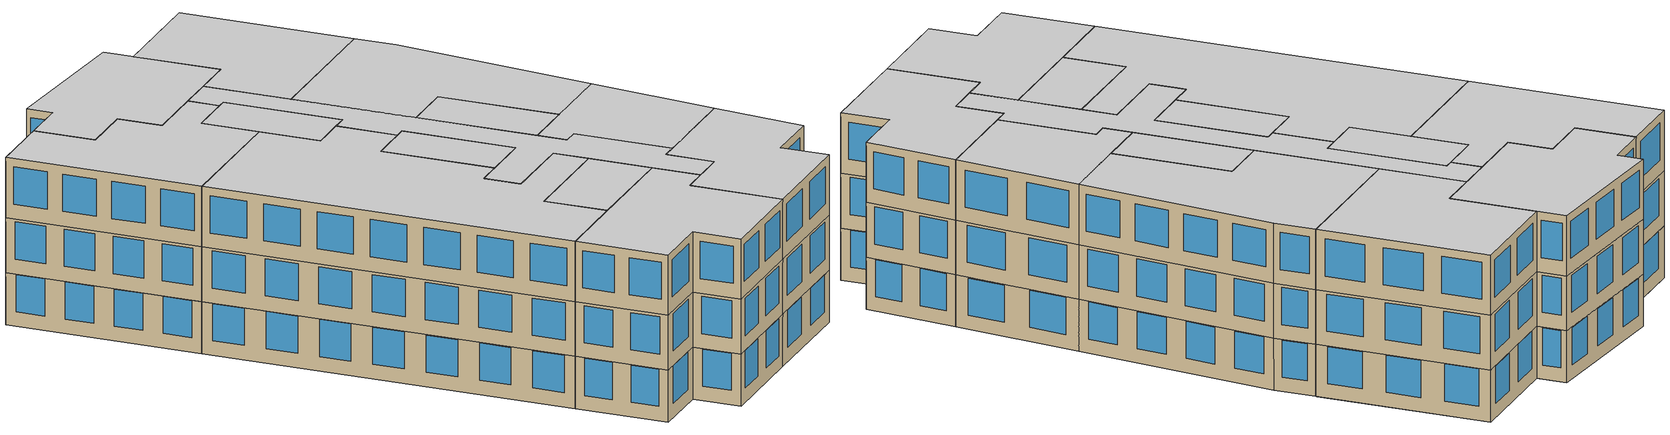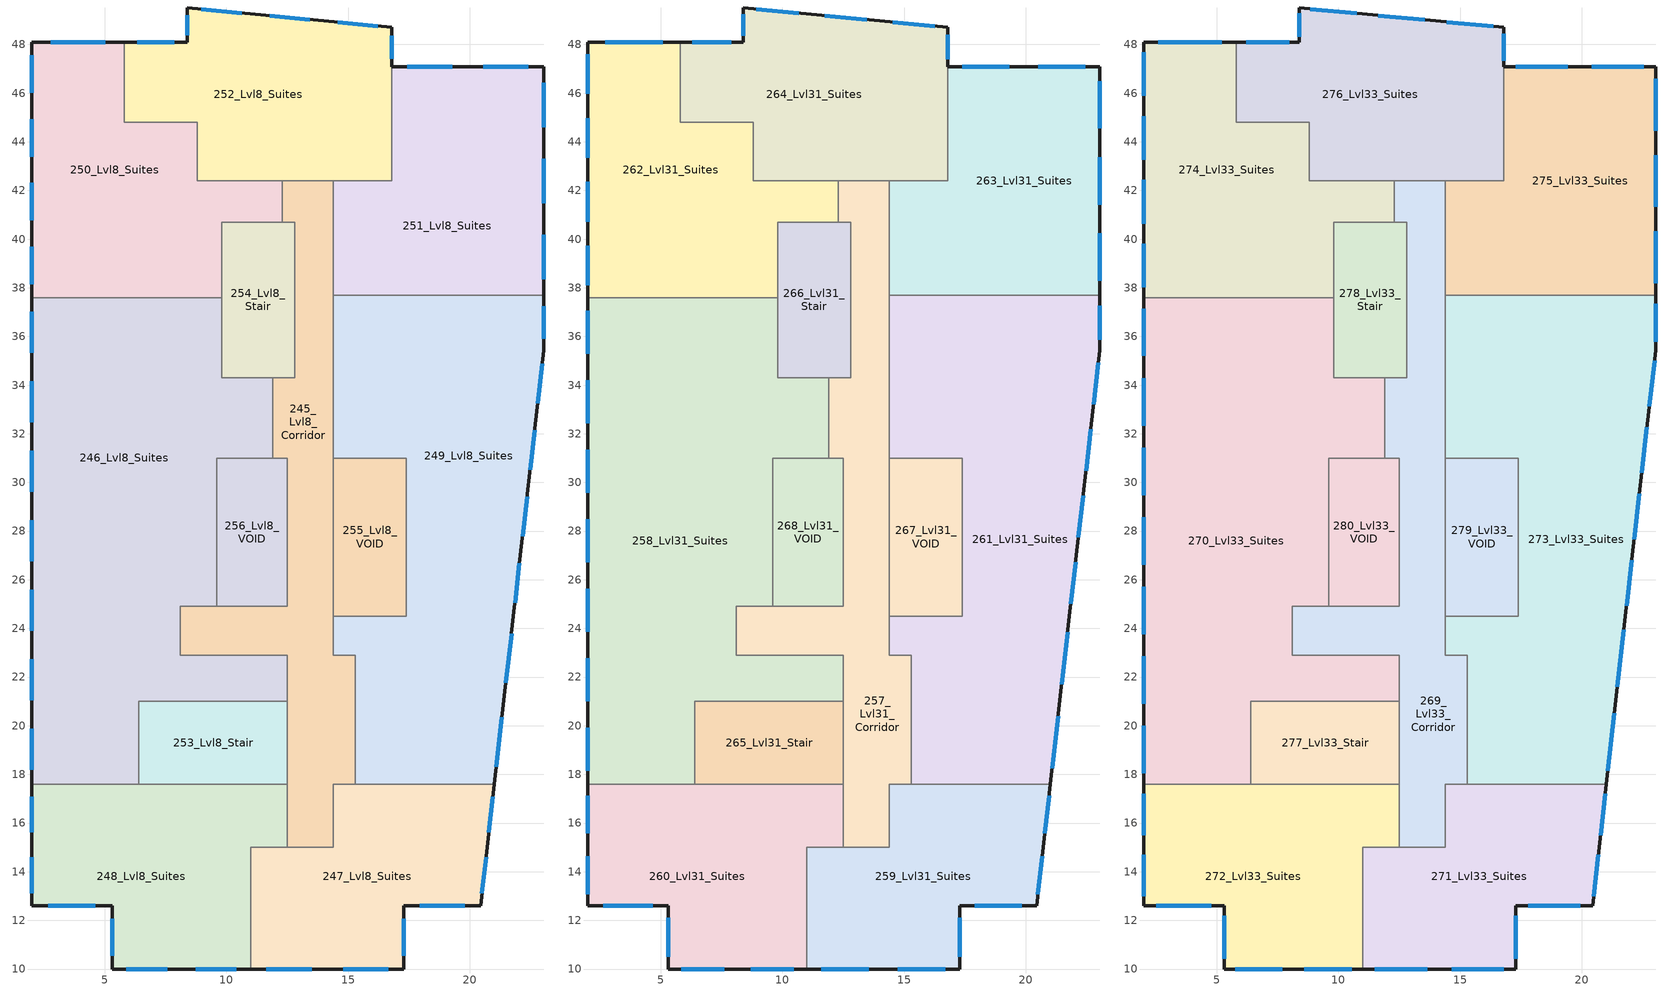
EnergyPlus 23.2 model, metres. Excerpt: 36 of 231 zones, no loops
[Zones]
245_Lvl8_Corridor
 floor adiabatic (Interior Floor): 14.4,17.6 14.4,15 12.5,15 12.5,17.6 z22.45; 14.4,42.4 14.4,22.9 15.3,22.9 15.3,17.6 12.5,17.6 12.5,22.9 8.1,22.9 8.1,24.9 12.5,24.9 12.5,31 11.9,31 11.9,34.3 12.8,34.3 12.8,40.7 12.3,40.7 12.3,42.4 z22.45
 wall to 247_Lvl8_Suites (Interior Wall): 12.5,15 14.4,15 14.4,17.6 15.3,17.6 z22.45:25.25
 wall to 250_Lvl8_Suites (Interior Wall): 12.3,42.4 12.3,40.7 z22.45:25.25
 wall to 254_Lvl8_Stair (Interior Wall): 12.3,40.7 12.8,40.7 12.8,34.3 11.9,34.3 z22.45:25.25
 wall to 246_Lvl8_Suites (Interior Wall): 11.9,34.3 11.9,31 / 9.6,24.9 8.1,24.9 8.1,24.4 8.1,22.9 12.5,22.9 12.5,21 z22.45:25.25
 wall to 256_Lvl8_VOID (Interior Wall): 11.9,31 12.5,31 12.5,24.9 9.6,24.9 z22.45:25.25
 wall to 253_Lvl8_Stair (Interior Wall): 12.5,21 12.5,17.6 z22.45:25.25
 wall to 248_Lvl8_Suites (Interior Wall): 12.5,17.6 12.5,15 z22.45:25.25
 wall to 249_Lvl8_Suites (Interior Wall): 15.3,17.6 15.3,22.9 14.4,22.9 14.4,24.5 / 14.4,31 14.4,37.7 z22.45:25.25
 wall to 255_Lvl8_VOID (Interior Wall): 14.4,24.5 14.4,31 z22.45:25.25
 wall to 251_Lvl8_Suites (Interior Wall): 14.4,37.7 14.4,42.4 z22.45:25.25
 wall to 252_Lvl8_Suites (Interior Wall): 14.4,42.4 12.3,42.4 z22.45:25.25
 ceiling adiabatic (Interior Ceiling): 12.3,42.4 12.3,40.7 12.8,40.7 12.8,34.3 11.9,34.3 11.9,31 12.5,31 12.5,24.9 8.1,24.9 8.1,22.9 12.5,22.9 12.5,15 14.4,15 14.4,17.6 15.3,17.6 15.3,22.9 14.4,22.9 14.4,42.4 z25.25
246_Lvl8_Suites
 floor adiabatic (Interior Floor): 12.5,22.9 12.5,21 6.4,21 6.4,17.6 2,17.6 2,24.4 8.1,24.4 8.1,22.9 z22.45; 9.8,37.6 9.8,34.3 11.9,34.3 11.9,31 9.6,31 9.6,24.9 8.1,24.9 8.1,24.4 2,24.4 2,37.6 z22.45
 wall outside (Typ Wall 1): 2,37.6 2,17.6 z22.45:25.25
 wall to 256_Lvl8_VOID (Interior Wall): 9.6,24.9 9.6,31 11.9,31 z22.45:25.25
 wall to 254_Lvl8_Stair (Interior Wall): 11.9,34.3 9.8,34.3 9.8,37.6 z22.45:25.25
 wall to 250_Lvl8_Suites (Interior Wall): 9.8,37.6 2,37.6 z22.45:25.25
 wall to 248_Lvl8_Suites (Interior Wall): 2,17.6 6.4,17.6 z22.45:25.25
 wall to 253_Lvl8_Stair (Interior Wall): 6.4,17.6 6.4,21 12.5,21 z22.45:25.25
 window (Typical Glass): 2,31.3 2,29.62 / 2,22.73 2,21.05 / 2,34.15 2,32.47 / 2,19.87 2,18.19 / 2,25.58 2,23.9 / 2,37.01 2,35.33 / 2,28.44 2,26.76 z23.22:25.22
 ceiling adiabatic (Interior Ceiling): 2,37.6 2,17.6 6.4,17.6 6.4,21 12.5,21 12.5,22.9 8.1,22.9 8.1,24.9 9.6,24.9 9.6,31 11.9,31 11.9,34.3 9.8,34.3 9.8,37.6 z25.25
247_Lvl8_Suites
 floor adiabatic (Interior Floor): 21.02,17.6 20.45,12.6 17.3,12.6 17.3,10 11,10 11,15 14.4,15 14.4,17.6 z22.45
 wall outside (Typ Wall 1): 11,10 17.3,10 17.3,12.6 20.45,12.6 21.02,17.6 z22.45:25.25
 wall to 249_Lvl8_Suites (Interior Wall): 21.02,17.6 15.3,17.6 z22.45:25.25
 wall to 248_Lvl8_Suites (Interior Wall): 12.5,15 11,15 11,10 z22.45:25.25
 window (Typical Glass): 20.79,15.62 20.96,17.09 / 20.51,13.12 20.67,14.59 / 17.95,12.6 19.8,12.6 / 11.65,10 13.5,10 / 14.8,10 16.65,10 / 17.3,10.54 17.3,12.06 z23.22:25.22
 ceiling adiabatic (Interior Ceiling): 11,15 11,10 17.3,10 17.3,12.6 20.45,12.6 21.02,17.6 14.4,17.6 14.4,15 z25.25
248_Lvl8_Suites
 floor adiabatic (Interior Floor): 12.5,17.6 12.5,15 11,15 11,10 5.3,10 5.3,12.6 2,12.6 2,17.6 z22.45
 wall outside (Typ Wall 1): 2,17.6 2,12.6 5.3,12.6 5.3,10 11,10 z22.45:25.25
 wall to 253_Lvl8_Stair (Interior Wall): 12.5,17.6 6.4,17.6 z22.45:25.25
 window (Typical Glass): 2,14.59 2,13.12 / 2,17.09 2,15.62 / 2.68,12.6 4.62,12.6 / 5.3,12.06 5.3,10.54 / 5.89,10 7.56,10 / 8.74,10 10.41,10 z23.22:25.22
 ceiling adiabatic (Interior Ceiling): 2,17.6 2,12.6 5.3,12.6 5.3,10 11,10 11,15 12.5,15 12.5,17.6 z25.25
249_Lvl8_Suites
 floor adiabatic (Interior Floor): 23.04,37.7 23.04,35.43 21.8,24.5 17.4,24.5 17.4,31 14.4,31 14.4,34.3 15.1,34.3 15.1,37.7 z22.45; 21.8,24.5 21.02,17.6 15.3,17.6 15.3,22.9 14.4,22.9 14.4,24.5 z22.45; 15.1,37.7 15.1,34.3 14.4,34.3 14.4,37.7 z22.45
 wall outside (Typ Wall 1): 21.02,17.6 21.8,24.5 23.04,35.43 23.04,37.7 z22.45:25.25
 wall to 251_Lvl8_Suites (Interior Wall): 23.04,37.7 14.4,37.7 z22.45:25.25
 wall to 255_Lvl8_VOID (Interior Wall): 14.4,31 17.4,31 17.4,24.5 14.4,24.5 z22.45:25.25
 window (Typical Glass): 21.1,18.31 21.33,20.34 / 21.49,21.76 21.72,23.79 / 22.17,27.8 22.36,29.4 / 22.49,30.53 22.67,32.14 / 22.8,33.26 22.98,34.87 / 21.86,25.06 22.05,26.67 / 23.04,35.9 23.04,37.23 z23.22:25.22
 ceiling adiabatic (Interior Ceiling): 14.4,37.7 14.4,31 17.4,31 17.4,24.5 14.4,24.5 14.4,22.9 15.3,22.9 15.3,17.6 21.02,17.6 23.04,35.43 23.04,37.7 z25.25
250_Lvl8_Suites
 floor adiabatic (Interior Floor): 5.8,48.1 5.8,44.8 5,44.8 5,48.1 z22.45; 8.8,44.8 8.8,42.4 10.7,42.4 10.7,40.7 9.8,40.7 9.8,37.6 2,37.6 2,48.1 5,48.1 5,44.8 z22.45; 12.3,42.4 12.3,40.7 10.7,40.7 10.7,42.4 z22.45
 wall outside (Typ Wall 1): 5.8,48.1 2,48.1 2,37.6 z22.45:25.25
 wall to 252_Lvl8_Suites (Interior Wall): 12.3,42.4 10.7,42.4 8.8,42.4 8.8,44.8 5.8,44.8 5.8,48.1 z22.45:25.25
 wall to 254_Lvl8_Stair (Interior Wall): 9.8,37.6 9.8,40.7 12.3,40.7 z22.45:25.25
 window (Typical Glass): 5.02,48.1 2.78,48.1 / 2,44.93 2,43.39 / 2,42.31 2,40.77 / 2,47.56 2,46.02 / 2,39.68 2,38.14 z23.22:25.22
 ceiling adiabatic (Interior Ceiling): 2,48.1 2,37.6 9.8,37.6 9.8,40.7 12.3,40.7 12.3,42.4 8.8,42.4 8.8,44.8 5.8,44.8 5.8,48.1 z25.25
251_Lvl8_Suites
 floor adiabatic (Interior Floor): 19.7,47.08 19.7,41.5 14.4,41.5 14.4,42.4 16.8,42.4 16.8,47.08 z22.45; 23.04,37.74 23.04,37.7 15.1,37.7 15.1,37.74 z22.45; 23.04,47.08 23.04,37.74 15.1,37.74 15.1,41.5 19.7,41.5 19.7,47.08 z22.45; 15.1,41.5 15.1,37.7 14.4,37.7 14.4,41.5 z22.45
 wall outside (Typ Wall 1): 23.04,37.7 23.04,47.08 16.8,47.08 z22.45:25.25
 wall to 252_Lvl8_Suites (Interior Wall): 16.8,47.08 16.8,42.4 14.4,42.4 z22.45:25.25
 window (Typical Glass): 19.28,47.08 17.44,47.08 / 22.4,47.08 20.57,47.08 / 23.04,41.47 23.04,43.31 / 23.04,38.34 23.04,40.18 / 23.04,44.6 23.04,46.43 z23.22:25.22
 ceiling adiabatic (Interior Ceiling): 16.8,47.08 16.8,42.4 14.4,42.4 14.4,37.7 23.04,37.7 23.04,47.08 z25.25
252_Lvl8_Suites
 floor adiabatic (Interior Floor): 16.8,48.7 16.8,42.4 8.8,42.4 8.8,44.8 5.8,44.8 5.8,48.1 8.4,48.1 8.4,49.5 z22.45
 wall outside (Typ Wall 1): 16.8,47.08 16.8,48.7 8.4,49.5 8.4,48.1 5.8,48.1 z22.45:25.25
 window (Typical Glass): 8.4,49.21 8.4,48.39 / 16.8,47.41 16.8,48.37 / 13.42,49.02 11.78,49.18 / 10.62,49.29 8.98,49.45 / 16.22,48.75 14.58,48.91 / 7.86,48.1 6.34,48.1 z23.22:25.22
 ceiling adiabatic (Interior Ceiling): 5.8,48.1 5.8,44.8 8.8,44.8 8.8,42.4 16.8,42.4 16.8,48.7 8.4,49.5 8.4,48.1 z25.25
253_Lvl8_Stair
 floor adiabatic (Interior Floor): 12.5,21 12.5,17.6 6.4,17.6 6.4,21 z22.45
 ceiling adiabatic (Interior Ceiling): 6.4,21 6.4,17.6 12.5,17.6 12.5,21 z25.25
254_Lvl8_Stair
 floor adiabatic (Interior Floor): 12.8,40.7 12.8,34.3 9.8,34.3 9.8,40.7 z22.45
 ceiling adiabatic (Interior Ceiling): 9.8,40.7 9.8,34.3 12.8,34.3 12.8,40.7 z25.25
255_Lvl8_VOID
 floor adiabatic (Interior Floor): 17.4,31 17.4,24.5 14.4,24.5 14.4,31 z22.45
 ceiling adiabatic (Interior Ceiling): 14.4,31 14.4,24.5 17.4,24.5 17.4,31 z25.25
256_Lvl8_VOID
 floor adiabatic (Interior Floor): 12.5,31 12.5,24.9 9.6,24.9 9.6,31 z22.45
 ceiling adiabatic (Interior Ceiling): 9.6,31 9.6,24.9 12.5,24.9 12.5,31 z25.25
257_Lvl31_Corridor
 floor adiabatic (Interior Floor): 14.4,42.4 14.4,22.9 15.3,22.9 15.3,17.6 14.4,17.6 14.4,15 12.5,15 12.5,22.9 8.1,22.9 8.1,24.9 12.5,24.9 12.5,31 11.9,31 11.9,34.3 12.8,34.3 12.8,40.7 12.3,40.7 12.3,42.4 z25.25
 wall to 259_Lvl31_Suites (Interior Wall): 12.5,15 14.4,15 14.4,17.6 15.3,17.6 z25.25:28.2
 wall to 262_Lvl31_Suites (Interior Wall): 12.3,42.4 12.3,40.7 z25.25:28.2
 wall to 266_Lvl31_Stair (Interior Wall): 12.3,40.7 12.8,40.7 12.8,34.3 11.9,34.3 z25.25:28.2
 wall to 258_Lvl31_Suites (Interior Wall): 11.9,34.3 11.9,31 / 9.6,24.9 8.1,24.9 8.1,24.4 8.1,22.9 12.5,22.9 12.5,21 z25.25:28.2
 wall to 268_Lvl31_VOID (Interior Wall): 11.9,31 12.5,31 12.5,24.9 9.6,24.9 z25.25:28.2
 wall to 265_Lvl31_Stair (Interior Wall): 12.5,21 12.5,17.6 z25.25:28.2
 wall to 260_Lvl31_Suites (Interior Wall): 12.5,17.6 12.5,15 z25.25:28.2
 wall to 261_Lvl31_Suites (Interior Wall): 15.3,17.6 15.3,22.9 14.4,22.9 14.4,24.5 / 14.4,31 14.4,37.7 z25.25:28.2
 wall to 267_Lvl31_VOID (Interior Wall): 14.4,24.5 14.4,31 z25.25:28.2
 wall to 263_Lvl31_Suites (Interior Wall): 14.4,37.7 14.4,42.4 z25.25:28.2
 wall to 264_Lvl31_Suites (Interior Wall): 14.4,42.4 12.3,42.4 z25.25:28.2
 ceiling adiabatic (Interior Ceiling): 12.3,42.4 12.3,40.7 12.8,40.7 12.8,34.3 11.9,34.3 11.9,31 12.5,31 12.5,24.9 8.1,24.9 8.1,22.9 12.5,22.9 12.5,15 14.4,15 14.4,17.6 15.3,17.6 15.3,22.9 14.4,22.9 14.4,42.4 z28.2
258_Lvl31_Suites
 floor adiabatic (Interior Floor): 9.8,37.6 9.8,34.3 11.9,34.3 11.9,31 9.6,31 9.6,24.9 8.1,24.9 8.1,22.9 12.5,22.9 12.5,21 6.4,21 6.4,17.6 2,17.6 2,37.6 z25.25
 wall outside (Typ Wall 1): 2,37.6 2,17.6 z25.25:28.2
 wall to 268_Lvl31_VOID (Interior Wall): 9.6,24.9 9.6,31 11.9,31 z25.25:28.2
 wall to 266_Lvl31_Stair (Interior Wall): 11.9,34.3 9.8,34.3 9.8,37.6 z25.25:28.2
 wall to 262_Lvl31_Suites (Interior Wall): 9.8,37.6 2,37.6 z25.25:28.2
 wall to 260_Lvl31_Suites (Interior Wall): 2,17.6 6.4,17.6 z25.25:28.2
 wall to 265_Lvl31_Stair (Interior Wall): 6.4,17.6 6.4,21 12.5,21 z25.25:28.2
 window (Typical Glass): 2,28.48 2,26.71 / 2,19.91 2,18.14 / 2,31.34 2,29.57 / 2,25.63 2,23.86 / 2,22.77 2,21 / 2,34.2 2,32.43 / 2,37.06 2,35.29 z26.05:28.05
 ceiling adiabatic (Interior Ceiling): 2,37.6 2,17.6 6.4,17.6 6.4,21 12.5,21 12.5,22.9 8.1,22.9 8.1,24.9 9.6,24.9 9.6,31 11.9,31 11.9,34.3 9.8,34.3 9.8,37.6 z28.2
259_Lvl31_Suites
 floor adiabatic (Interior Floor): 21.02,17.6 20.45,12.6 17.3,12.6 17.3,10 11,10 11,15 14.4,15 14.4,17.6 z25.25
 wall outside (Typ Wall 1): 11,10 17.3,10 17.3,12.6 20.45,12.6 21.02,17.6 z25.25:28.2
 wall to 261_Lvl31_Suites (Interior Wall): 21.02,17.6 15.3,17.6 z25.25:28.2
 wall to 260_Lvl31_Suites (Interior Wall): 12.5,15 11,15 11,10 z25.25:28.2
 window (Typical Glass): 20.5,13.08 20.68,14.62 / 20.79,15.58 20.96,17.12 / 17.9,12.6 19.85,12.6 / 11.6,10 13.55,10 / 14.75,10 16.7,10 / 17.3,10.49 17.3,12.11 z26.05:28.05
 ceiling adiabatic (Interior Ceiling): 11,15 11,10 17.3,10 17.3,12.6 20.45,12.6 21.02,17.6 14.4,17.6 14.4,15 z28.2
260_Lvl31_Suites
 floor adiabatic (Interior Floor): 12.5,17.6 12.5,15 11,15 11,10 5.3,10 5.3,12.6 2,12.6 2,17.6 z25.25
 wall outside (Typ Wall 1): 2,17.6 2,12.6 5.3,12.6 5.3,10 11,10 z25.25:28.2
 wall to 265_Lvl31_Stair (Interior Wall): 12.5,17.6 6.4,17.6 z25.25:28.2
 window (Typical Glass): 2,14.62 2,13.08 / 2,17.12 2,15.58 / 2.63,12.6 4.67,12.6 / 5.3,12.11 5.3,10.49 / 5.84,10 7.61,10 / 8.69,10 10.46,10 z26.05:28.05
 ceiling adiabatic (Interior Ceiling): 2,17.6 2,12.6 5.3,12.6 5.3,10 11,10 11,15 12.5,15 12.5,17.6 z28.2
261_Lvl31_Suites
 floor adiabatic (Interior Floor): 23.04,37.7 23.04,35.43 21.02,17.6 15.3,17.6 15.3,22.9 14.4,22.9 14.4,24.5 17.4,24.5 17.4,31 14.4,31 14.4,37.7 z25.25
 wall outside (Typ Wall 1): 21.02,17.6 21.8,24.5 23.04,35.43 23.04,37.7 z25.25:28.2
 wall to 263_Lvl31_Suites (Interior Wall): 23.04,37.7 14.4,37.7 z25.25:28.2
 wall to 267_Lvl31_VOID (Interior Wall): 14.4,31 17.4,31 17.4,24.5 14.4,24.5 z25.25:28.2
 window (Typical Glass): 21.09,18.26 21.33,20.39 / 21.48,21.71 21.73,23.84 / 22.79,33.22 22.98,34.91 / 21.86,25.02 22.05,26.71 / 22.17,27.75 22.36,29.45 / 22.48,30.49 22.67,32.18 / 23.04,35.86 23.04,37.27 z26.05:28.05
 ceiling adiabatic (Interior Ceiling): 14.4,37.7 14.4,31 17.4,31 17.4,24.5 14.4,24.5 14.4,22.9 15.3,22.9 15.3,17.6 21.02,17.6 23.04,35.43 23.04,37.7 z28.2
262_Lvl31_Suites
 floor adiabatic (Interior Floor): 8.8,44.8 8.8,42.4 12.3,42.4 12.3,40.7 9.8,40.7 9.8,37.6 2,37.6 2,48.1 5.8,48.1 5.8,44.8 z25.25
 wall outside (Typ Wall 1): 5.8,48.1 2,48.1 2,37.6 z25.25:28.2
 wall to 264_Lvl31_Suites (Interior Wall): 12.3,42.4 10.7,42.4 8.8,42.4 8.8,44.8 5.8,44.8 5.8,48.1 z25.25:28.2
 wall to 266_Lvl31_Stair (Interior Wall): 9.8,37.6 9.8,40.7 12.3,40.7 z25.25:28.2
 window (Typical Glass): 5.08,48.1 2.72,48.1 / 2,47.6 2,45.97 / 2,44.98 2,43.35 / 2,39.73 2,38.1 / 2,42.35 2,40.72 z26.05:28.05
 ceiling adiabatic (Interior Ceiling): 2,48.1 2,37.6 9.8,37.6 9.8,40.7 12.3,40.7 12.3,42.4 8.8,42.4 8.8,44.8 5.8,44.8 5.8,48.1 z28.2
263_Lvl31_Suites
 floor adiabatic (Interior Floor): 23.04,47.08 23.04,37.7 14.4,37.7 14.4,42.4 16.8,42.4 16.8,47.08 z25.25
 wall outside (Typ Wall 1): 23.04,37.7 23.04,47.08 16.8,47.08 z25.25:28.2
 wall to 264_Lvl31_Suites (Interior Wall): 16.8,47.08 16.8,42.4 14.4,42.4 z25.25:28.2
 window (Typical Glass): 22.45,47.08 20.52,47.08 / 19.33,47.08 17.39,47.08 / 23.04,41.42 23.04,43.36 / 23.04,44.55 23.04,46.48 / 23.04,38.29 23.04,40.23 z26.05:28.05
 ceiling adiabatic (Interior Ceiling): 16.8,47.08 16.8,42.4 14.4,42.4 14.4,37.7 23.04,37.7 23.04,47.08 z28.2
264_Lvl31_Suites
 floor adiabatic (Interior Floor): 16.8,48.7 16.8,42.4 8.8,42.4 8.8,44.8 5.8,44.8 5.8,48.1 8.4,48.1 8.4,49.5 z25.25
 wall outside (Typ Wall 1): 16.8,47.08 16.8,48.7 8.4,49.5 8.4,48.1 5.8,48.1 z25.25:28.2
 window (Typical Glass): 8.4,49.23 8.4,48.37 / 16.8,47.39 16.8,48.39 / 10.67,49.28 8.93,49.45 / 13.47,49.02 11.73,49.18 / 16.27,48.75 14.53,48.92 / 7.91,48.1 6.29,48.1 z26.05:28.05
 ceiling adiabatic (Interior Ceiling): 5.8,48.1 5.8,44.8 8.8,44.8 8.8,42.4 16.8,42.4 16.8,48.7 8.4,49.5 8.4,48.1 z28.2
265_Lvl31_Stair
 floor adiabatic (Interior Floor): 12.5,21 12.5,17.6 6.4,17.6 6.4,21 z25.25
 ceiling adiabatic (Interior Ceiling): 6.4,21 6.4,17.6 12.5,17.6 12.5,21 z28.2
266_Lvl31_Stair
 floor adiabatic (Interior Floor): 12.8,40.7 12.8,34.3 9.8,34.3 9.8,40.7 z25.25
 ceiling adiabatic (Interior Ceiling): 9.8,40.7 9.8,34.3 12.8,34.3 12.8,40.7 z28.2
267_Lvl31_VOID
 floor adiabatic (Interior Floor): 17.4,31 17.4,24.5 14.4,24.5 14.4,31 z25.25
 ceiling adiabatic (Interior Ceiling): 14.4,31 14.4,24.5 17.4,24.5 17.4,31 z28.2
268_Lvl31_VOID
 floor adiabatic (Interior Floor): 12.5,31 12.5,24.9 9.6,24.9 9.6,31 z25.25
 ceiling adiabatic (Interior Ceiling): 9.6,31 9.6,24.9 12.5,24.9 12.5,31 z28.2
269_Lvl33_Corridor
 floor adiabatic (Interior Floor): 14.4,42.4 14.4,22.9 15.3,22.9 15.3,17.6 14.4,17.6 14.4,15 12.5,15 12.5,22.9 8.1,22.9 8.1,24.9 12.5,24.9 12.5,31 11.9,31 11.9,34.3 12.8,34.3 12.8,40.7 12.3,40.7 12.3,42.4 z28.2
 wall to 271_Lvl33_Suites (Interior Wall): 12.5,15 14.4,15 14.4,17.6 15.3,17.6 z28.2:31.45
 wall to 274_Lvl33_Suites (Interior Wall): 12.3,42.4 12.3,40.7 z28.2:31.45
 wall to 278_Lvl33_Stair (Interior Wall): 12.3,40.7 12.8,40.7 12.8,34.3 11.9,34.3 z28.2:31.45
 wall to 270_Lvl33_Suites (Interior Wall): 11.9,34.3 11.9,31 / 9.6,24.9 8.1,24.9 8.1,24.4 8.1,22.9 12.5,22.9 12.5,21 z28.2:31.45
 wall to 280_Lvl33_VOID (Interior Wall): 11.9,31 12.5,31 12.5,24.9 9.6,24.9 z28.2:31.45
 wall to 277_Lvl33_Stair (Interior Wall): 12.5,21 12.5,17.6 z28.2:31.45
 wall to 272_Lvl33_Suites (Interior Wall): 12.5,17.6 12.5,15 z28.2:31.45
 wall to 273_Lvl33_Suites (Interior Wall): 15.3,17.6 15.3,22.9 14.4,22.9 14.4,24.5 / 14.4,31 14.4,37.7 z28.2:31.45
 wall to 279_Lvl33_VOID (Interior Wall): 14.4,24.5 14.4,31 z28.2:31.45
 wall to 275_Lvl33_Suites (Interior Wall): 14.4,37.7 14.4,42.4 z28.2:31.45
 wall to 276_Lvl33_Suites (Interior Wall): 14.4,42.4 12.3,42.4 z28.2:31.45
 ceiling adiabatic (Interior Ceiling): 12.3,42.4 12.3,40.7 12.8,40.7 12.8,34.3 11.9,34.3 11.9,31 12.5,31 12.5,24.9 8.1,24.9 8.1,22.9 12.5,22.9 12.5,15 14.4,15 14.4,17.6 15.3,17.6 15.3,22.9 14.4,22.9 14.4,42.4 z31.45
270_Lvl33_Suites
 floor adiabatic (Interior Floor): 9.8,37.6 9.8,34.3 11.9,34.3 11.9,31 9.6,31 9.6,24.9 8.1,24.9 8.1,22.9 12.5,22.9 12.5,21 6.4,21 6.4,17.6 2,17.6 2,37.6 z28.2
 wall outside (Typ Wall 1): 2,37.6 2,17.6 z28.2:31.45
 wall to 280_Lvl33_VOID (Interior Wall): 9.6,24.9 9.6,31 11.9,31 z28.2:31.45
 wall to 278_Lvl33_Stair (Interior Wall): 11.9,34.3 9.8,34.3 9.8,37.6 z28.2:31.45
 wall to 274_Lvl33_Suites (Interior Wall): 9.8,37.6 2,37.6 z28.2:31.45
 wall to 272_Lvl33_Suites (Interior Wall): 2,17.6 6.4,17.6 z28.2:31.45
 wall to 277_Lvl33_Stair (Interior Wall): 6.4,17.6 6.4,21 12.5,21 z28.2:31.45
 window (Typical Glass): 2,28.57 2,26.62 / 2,34.29 2,32.34 / 2,31.43 2,29.48 / 2,25.72 2,23.77 / 2,37.15 2,35.2 / 2,20 2,18.05 / 2,22.86 2,20.91 z29:31
 ceiling adiabatic (Interior Ceiling): 2,37.6 2,17.6 6.4,17.6 6.4,21 12.5,21 12.5,22.9 8.1,22.9 8.1,24.9 9.6,24.9 9.6,31 11.9,31 11.9,34.3 9.8,34.3 9.8,37.6 z31.45
271_Lvl33_Suites
 floor adiabatic (Interior Floor): 21.02,17.6 20.45,12.6 17.3,12.6 17.3,10 11,10 11,15 14.4,15 14.4,17.6 z28.2
 wall outside (Typ Wall 1): 11,10 17.3,10 17.3,12.6 20.45,12.6 21.02,17.6 z28.2:31.45
 wall to 273_Lvl33_Suites (Interior Wall): 21.02,17.6 15.3,17.6 z28.2:31.45
 wall to 272_Lvl33_Suites (Interior Wall): 12.5,15 11,15 11,10 z28.2:31.45
 window (Typical Glass): 20.78,15.5 20.97,17.2 / 20.49,13 20.69,14.7 / 17.8,12.6 19.95,12.6 / 11.5,10 13.65,10 / 14.65,10 16.8,10 / 17.3,10.41 17.3,12.19 z29:31
 ceiling adiabatic (Interior Ceiling): 11,15 11,10 17.3,10 17.3,12.6 20.45,12.6 21.02,17.6 14.4,17.6 14.4,15 z31.45
272_Lvl33_Suites
 floor adiabatic (Interior Floor): 12.5,17.6 12.5,15 11,15 11,10 5.3,10 5.3,12.6 2,12.6 2,17.6 z28.2
 wall outside (Typ Wall 1): 2,17.6 2,12.6 5.3,12.6 5.3,10 11,10 z28.2:31.45
 wall to 277_Lvl33_Stair (Interior Wall): 12.5,17.6 6.4,17.6 z28.2:31.45
 window (Typical Glass): 2,17.2 2,15.5 / 2,14.7 2,13 / 2.52,12.6 4.78,12.6 / 5.3,12.19 5.3,10.41 / 5.75,10 7.7,10 / 8.6,10 10.55,10 z29:31
 ceiling adiabatic (Interior Ceiling): 2,17.6 2,12.6 5.3,12.6 5.3,10 11,10 11,15 12.5,15 12.5,17.6 z31.45
273_Lvl33_Suites
 floor adiabatic (Interior Floor): 23.04,37.7 23.04,35.43 21.02,17.6 15.3,17.6 15.3,22.9 14.4,22.9 14.4,24.5 17.4,24.5 17.4,31 14.4,31 14.4,37.7 z28.2
 wall outside (Typ Wall 1): 21.02,17.6 21.8,24.5 23.04,35.43 23.04,37.7 z28.2:31.45
 wall to 275_Lvl33_Suites (Interior Wall): 23.04,37.7 14.4,37.7 z28.2:31.45
 wall to 279_Lvl33_VOID (Interior Wall): 14.4,31 17.4,31 17.4,24.5 14.4,24.5 z28.2:31.45
 window (Typical Glass): 21.47,21.6 21.74,23.95 / 21.08,18.15 21.35,20.5 / 21.85,24.93 22.06,26.8 / 22.78,33.13 22.99,35 / 22.47,30.4 22.68,32.26 / 22.16,27.67 22.37,29.53 / 23.04,35.79 23.04,37.34 z29:31
 ceiling adiabatic (Interior Ceiling): 14.4,24.5 14.4,22.9 15.3,22.9 15.3,17.6 21.02,17.6 21.8,24.5 z31.45; 14.4,37.7 14.4,31 17.4,31 17.4,24.5 21.8,24.5 23.04,35.43 23.04,37.7 z31.45
274_Lvl33_Suites
 floor adiabatic (Interior Floor): 8.8,44.8 8.8,42.4 12.3,42.4 12.3,40.7 9.8,40.7 9.8,37.6 2,37.6 2,48.1 5.8,48.1 5.8,44.8 z28.2
 wall outside (Typ Wall 1): 5.8,48.1 2,48.1 2,37.6 z28.2:31.45
 wall to 276_Lvl33_Suites (Interior Wall): 12.3,42.4 10.7,42.4 8.8,42.4 8.8,44.8 5.8,44.8 5.8,48.1 z28.2:31.45
 wall to 278_Lvl33_Stair (Interior Wall): 9.8,37.6 9.8,40.7 12.3,40.7 z28.2:31.45
 window (Typical Glass): 5.2,48.1 2.6,48.1 / 2,42.43 2,40.64 / 2,39.81 2,38.02 / 2,45.06 2,43.27 / 2,47.68 2,45.89 z29:31
 ceiling adiabatic (Interior Ceiling): 2,48.1 2,37.6 9.8,37.6 9.8,40.7 12.3,40.7 12.3,42.4 8.8,42.4 8.8,44.8 5.8,44.8 5.8,48.1 z31.45
275_Lvl33_Suites
 floor adiabatic (Interior Floor): 23.04,47.08 23.04,37.7 14.4,37.7 14.4,42.4 16.8,42.4 16.8,47.08 z28.2
 wall outside (Typ Wall 1): 23.04,37.7 23.04,47.08 16.8,47.08 z28.2:31.45
 wall to 276_Lvl33_Suites (Interior Wall): 16.8,47.08 16.8,42.4 14.4,42.4 z28.2:31.45
 window (Typical Glass): 22.55,47.08 20.42,47.08 / 19.43,47.08 17.3,47.08 / 23.04,41.32 23.04,43.46 / 23.04,38.2 23.04,40.33 / 23.04,44.45 23.04,46.58 z29:31
 ceiling adiabatic (Interior Ceiling): 16.8,47.08 16.8,42.4 14.4,42.4 14.4,37.7 23.04,37.7 23.04,47.08 z31.45
276_Lvl33_Suites
 floor adiabatic (Interior Floor): 16.8,48.7 16.8,42.4 8.8,42.4 8.8,44.8 5.8,44.8 5.8,48.1 8.4,48.1 8.4,49.5 z28.2
 wall outside (Typ Wall 1): 16.8,47.08 16.8,48.7 8.4,49.5 8.4,48.1 5.8,48.1 z28.2:31.45
 window (Typical Glass): 8.4,49.28 8.4,48.32 / 16.8,47.34 16.8,48.44 / 10.76,49.28 8.84,49.46 / 13.56,49.01 11.64,49.19 / 16.36,48.74 14.44,48.92 / 7.99,48.1 6.21,48.1 z29:31
 ceiling adiabatic (Interior Ceiling): 5.8,48.1 5.8,44.8 8.8,44.8 8.8,42.4 16.8,42.4 16.8,48.7 8.4,49.5 8.4,48.1 z31.45
277_Lvl33_Stair
 floor adiabatic (Interior Floor): 12.5,21 12.5,17.6 6.4,17.6 6.4,21 z28.2
 ceiling adiabatic (Interior Ceiling): 6.4,21 6.4,17.6 12.5,17.6 12.5,21 z31.45
278_Lvl33_Stair
 floor adiabatic (Interior Floor): 12.8,40.7 12.8,34.3 9.8,34.3 9.8,40.7 z28.2
 ceiling adiabatic (Interior Ceiling): 9.8,40.7 9.8,34.3 12.8,34.3 12.8,40.7 z31.45
279_Lvl33_VOID
 floor adiabatic (Interior Floor): 17.4,31 17.4,24.5 14.4,24.5 14.4,31 z28.2
 ceiling adiabatic (Interior Ceiling): 14.4,31 14.4,24.5 17.4,24.5 17.4,31 z31.45
280_Lvl33_VOID
 floor adiabatic (Interior Floor): 12.5,31 12.5,24.9 9.6,24.9 9.6,31 z28.2
 ceiling adiabatic (Interior Ceiling): 9.6,31 9.6,24.9 12.5,24.9 12.5,31 z31.45
[Building]
ParksideA: North Axis {deg}=20; Terrain=City; Solar Distribution=FullExterior
[Site:Location]
Toronto-City Centre_ON_CAN Design_Conditions: Latitude {deg}=43.67; Longitude {deg}=-79.4; Time Zone {hr}=-5; Elevation {m}=112.5
[SizingPeriod:DesignDay] Day of Month=21; Dry-Bulb Temperature Range Modifier Type=DefaultMultipliers; Humidity Condition Type=Wetbulb; Barometric Pressure {Pa}=99981; Wind Direction {deg}=0; Rain Indicator=No; Snow Indicator=No; Daylight Saving Time Indicator=No
Name | Month | Day Type | Maximum Dry-Bulb Temperature {C} | Daily Dry-Bulb Temperature Range {deltaC} | Wetbulb or DewPoint at Maximum Dry-Bulb {C} | Wind Speed {m/s} | Solar Model Indicator | Sky Clearness | ASHRAE Clear Sky Optical Depth for Beam Irradiance (taub) | ASHRAE Clear Sky Optical Depth for Diffuse Irradiance (taud)
Toronto-City Centre Ann Htg 99.6% Condns DB | 1 | WinterDesignDay | -16.4 | 0 | -16.4 | 0 | ASHRAEClearSky | 0
Toronto-City Centre Ann Clg .4% Condns DB=>MWB | 7 | SummerDesignDay | 31 | 8.3 | 23.1 | 3.35 | ASHRAETau |  | 0.434 | 2.262
[Site:GroundTemperature:BuildingSurface]
15, 15, 15, 16, 18, 18, 18, 18, 16, 15, 15, 15
[Site:GroundTemperature:FCfactorMethod]
January Ground Temperature {C}=10.3; February Ground Temperature {C}=3.7; March Ground Temperature {C}=-0.1; April Ground Temperature {C}=-6.1; May Ground Temperature {C}=-3.6; June Ground Temperature {C}=1.2; July Ground Temperature {C}=7.7; August Ground Temperature {C}=14.6; September Ground Temperature {C}=19.8; October Ground Temperature {C}=22.2; November Ground Temperature {C}=21.9; December Ground Temperature {C}=17.1
[Site:WaterMainsTemperature]
Calculation Method=CorrelationFromWeatherFile
[Material] Thermal Absorptance=0.9
Name | Roughness | Thickness {m} | Conductivity {W/m-K} | Density {kg/m3} | Specific Heat {J/kg-K} | Solar Absorptance | Visible Absorptance
Wall Insulation1 | MediumRough | 0.041 | 0.0432 | 91 | 837 | 0.5 | 0.5
1/2IN Gypsum | Smooth | 0.0127 | 0.16 | 784.9 | 830 | 0.4 | 0.4
1IN Stucco | Smooth | 0.0253 | 0.6918 | 1858 | 837 | 0.92 | 0.92
8IN Concrete HW | MediumRough | 0.2033 | 1.7296 | 2243 | 837 | 0.65 | 0.65
F16 Acoustic tile | MediumSmooth | 0.0191 | 0.06 | 368 | 590 | 0.3 | 0.3
M11 100mm lightweight concrete | MediumRough | 0.1016 | 0.53 | 1280 | 840 | 0.5 | 0.5
[Material:AirGap]
Name | Thermal Resistance {m2-K/W}
F05 Ceiling air space resistance | 0.18
F04 Wall air space resistance | 0.15
[WindowMaterial:SimpleGlazingSystem]
Typical Glass Mat: U-Factor {W/m2-K}=1.9873; Solar Heat Gain Coefficient=0.35
[Construction]
Typ Wall 1: 1IN Stucco, 8IN Concrete HW, Wall Insulation1, 1/2IN Gypsum
Typical Glass: Typical Glass Mat
Interior Ceiling: M11 100mm lightweight concrete, F05 Ceiling air space resistance, F16 Acoustic tile
Interior Floor: F16 Acoustic tile, F05 Ceiling air space resistance, M11 100mm lightweight concrete
Interior Wall: 1/2IN Gypsum, F04 Wall air space resistance, 1/2IN Gypsum
[Zone] Part of Total Floor Area=Yes
Name | Multiplier | Ceiling Height {m} | Volume {m3}
245_Lvl8_Corridor | 23 | 2.8 | 184.884
246_Lvl8_Suites | 23 | 2.8 | 425.264
247_Lvl8_Suites | 23 | 2.8 | 157.347
248_Lvl8_Suites | 23 | 2.8 | 178.416
249_Lvl8_Suites | 23 | 2.8 | 367.859
250_Lvl8_Suites | 23 | 2.8 | 197.54
251_Lvl8_Suites | 23 | 2.8 | 195.575
252_Lvl8_Suites | 23 | 2.8 | 178.92
253_Lvl8_Stair | 23 | 2.8 | 58.072
254_Lvl8_Stair | 23 | 2.8 | 53.76
255_Lvl8_VOID | 23 | 2.8 | 54.6
256_Lvl8_VOID | 23 | 2.8 | 49.532
257_Lvl31_Corridor | 2 | 2.95 | 194.7885
258_Lvl31_Suites | 2 | 2.95 | 448.046
259_Lvl31_Suites | 2 | 2.95 | 165.776
260_Lvl31_Suites | 2 | 2.95 | 187.974
261_Lvl31_Suites | 2 | 2.95 | 387.568
262_Lvl31_Suites | 2 | 2.95 | 208.1225
263_Lvl31_Suites | 2 | 2.95 | 206.052
264_Lvl31_Suites | 2 | 2.95 | 188.505
265_Lvl31_Stair | 2 | 2.95 | 61.183
266_Lvl31_Stair | 2 | 2.95 | 56.64
267_Lvl31_VOID | 2 | 2.95 | 57.525
268_Lvl31_VOID | 2 | 2.95 | 52.1855
269_Lvl33_Corridor | 1 | 3.25 | 214.5975
270_Lvl33_Suites | 1 | 3.25 | 493.61
271_Lvl33_Suites | 1 | 3.25 | 182.635
272_Lvl33_Suites | 1 | 3.25 | 207.09
273_Lvl33_Suites | 1 | 3.25 | 426.982
274_Lvl33_Suites | 1 | 3.25 | 229.2875
275_Lvl33_Suites | 1 | 3.25 | 227.007
276_Lvl33_Suites | 1 | 3.25 | 207.675
277_Lvl33_Stair | 1 | 3.25 | 67.405
278_Lvl33_Stair | 1 | 3.25 | 62.4
279_Lvl33_VOID | 1 | 3.25 | 63.375
280_Lvl33_VOID | 1 | 3.25 | 57.4925
[Exterior:Lights]
Ext_Lights: Schedule=Always On; Design Level {W}=2000; Control Option=AstronomicalClock
[Exterior:FuelEquipment] Fuel Use Type=Electricity; Schedule=Always On
Name | Design Level {W}
Suite Exh | 10053.3
Misc Fans and Pumps | 6624.8
Cold Water Booster | 5417.8
[Schedule:Constant]
Always On: Hourly Value=1
